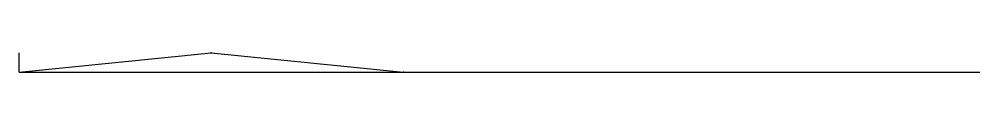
# Model space of a CAD drawing. Header units: metres. Extents: x 0 to 10000, y 0 to 200.
import ezdxf

# ---------------------------------------------------------------- set-up
doc = ezdxf.new("R2010")
doc.units = ezdxf.units.M
doc.layers.add('MONTE', color=7, linetype='Continuous')

msp = doc.modelspace()

# ---------------------------------------------------------------- linework, layer by layer
for q in [(0, 200), (10000, 0)]:
    msp.add_line((0, 0), q)
msp.add_point((2000, 200))
at = {"layer": 'MONTE'}
msp.add_lwpolyline([(0, 0), (2000, 200), (4000, 0)], dxfattribs=at)
msp.add_point((4000, 0), dxfattribs=at)

doc.saveas('drawing.dxf')
